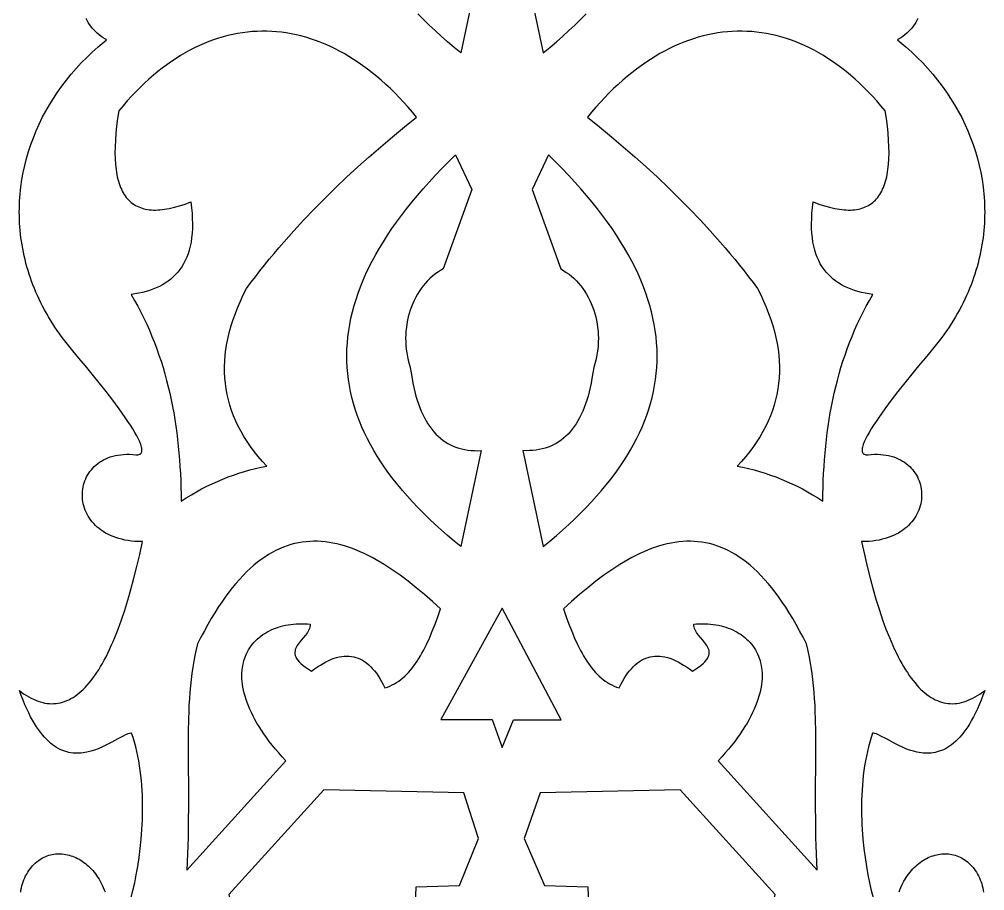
# Model space of a CAD drawing. Extents: x 205 to 285, y -198 to 197.
# Drawn here: x 205.2 to 285.2, y 31.3 to 103.5 of the extents above; entities that cross this region are included whole.
import ezdxf

# ---------------------------------------------------------------- set-up
doc = ezdxf.new("R2010")
doc.units = 0
doc.layers.add('LAYER_1', color=18, linetype='CONTINUOUS')

msp = doc.modelspace()

# ---------------------------------------------------------------- linework, layer by layer
at = {"layer": 'LAYER_1'}
for points in [[(243.462, 108.704), (241.775, 100.739), (241.215, 101.199), (240.672, 101.659), (240.146, 102.121), (239.636, 102.584), (239.143, 103.049), (238.667, 103.514), (238.207, 103.981)], [(246.888, 108.704), (248.576, 100.739), (249.135, 101.199), (249.678, 101.659), (250.205, 102.121), (250.714, 102.584), (251.207, 103.049), (251.684, 103.514), (252.143, 103.981)], [(214.441, 30.73), (214.591, 31.314), (214.735, 31.94), (214.869, 32.604), (214.992, 33.302), (215.103, 34.03), (215.198, 34.783), (215.277, 35.558), (215.337, 36.35), (215.359, 36.752), (215.376, 37.157), (215.388, 37.563), (215.393, 37.972), (215.393, 38.382), (215.386, 38.793), (215.372, 39.204), (215.351, 39.616), (215.324, 40.026), (215.289, 40.435), (215.246, 40.843), (215.196, 41.248), (215.138, 41.651), (215.071, 42.05), (214.996, 42.446), (214.911, 42.837), (214.818, 43.224), (214.716, 43.606), (214.604, 43.981), (214.482, 44.351), (214.41, 44.343), (214.332, 44.328), (214.165, 44.278), (213.981, 44.204), (213.781, 44.11), (213.337, 43.875), (212.84, 43.603), (212.574, 43.462), (212.296, 43.322), (212.009, 43.187), (211.713, 43.061), (211.409, 42.946), (211.097, 42.848), (210.779, 42.769), (210.617, 42.738), (210.455, 42.713), (210.291, 42.695), (210.126, 42.684), (209.96, 42.68), (209.793, 42.684), (209.625, 42.697), (209.457, 42.719), (209.288, 42.75), (209.118, 42.791), (208.949, 42.842), (208.779, 42.904), (208.609, 42.977), (208.438, 43.061), (208.268, 43.158), (208.098, 43.267), (207.929, 43.389), (207.759, 43.524), (207.59, 43.673), (207.422, 43.837), (207.255, 44.015), (207.088, 44.209), (206.922, 44.418), (206.757, 44.643), (206.594, 44.885), (206.431, 45.143), (206.27, 45.42), (206.11, 45.714), (205.952, 46.026), (205.796, 46.357), (205.641, 46.708), (205.488, 47.078), (205.337, 47.468), (205.188, 47.879), (205.385, 47.731), (205.58, 47.593), (205.775, 47.467), (205.969, 47.351), (206.162, 47.247), (206.354, 47.153), (206.545, 47.069), (206.734, 46.997), (206.923, 46.935), (207.111, 46.885), (207.298, 46.845), (207.484, 46.816), (207.669, 46.798), (207.852, 46.79), (208.035, 46.794), (208.217, 46.808), (208.397, 46.833), (208.576, 46.869), (208.754, 46.916), (208.931, 46.973), (209.107, 47.042), (209.282, 47.121), (209.455, 47.211), (209.628, 47.312), (209.799, 47.424), (209.968, 47.546), (210.137, 47.68), (210.304, 47.824), (210.47, 47.979), (210.635, 48.145), (210.799, 48.321), (210.961, 48.509), (211.122, 48.707), (211.281, 48.916), (211.44, 49.136), (211.596, 49.367), (211.752, 49.609), (211.906, 49.861), (212.059, 50.125), (212.21, 50.399), (212.36, 50.684), (212.508, 50.979), (212.655, 51.286), (212.801, 51.603), (212.945, 51.932), (213.087, 52.271), (213.368, 52.981), (213.642, 53.735), (213.91, 54.533), (214.172, 55.373), (214.428, 56.257), (214.676, 57.184), (214.919, 58.155), (215.154, 59.169), (215.377, 60.226), (215.06, 60.231), (214.76, 60.247), (214.47, 60.274), (214.19, 60.311), (213.92, 60.359), (213.661, 60.416), (213.412, 60.482), (213.174, 60.557), (212.945, 60.641), (212.727, 60.733), (212.518, 60.832), (212.32, 60.939), (212.132, 61.053), (211.953, 61.174), (211.785, 61.301), (211.626, 61.434), (211.478, 61.573), (211.339, 61.716), (211.209, 61.865), (211.09, 62.017), (210.98, 62.174), (210.88, 62.335), (210.79, 62.499), (210.709, 62.665), (210.637, 62.835), (210.575, 63.006), (210.522, 63.179), (210.479, 63.354), (210.445, 63.53), (210.421, 63.706), (210.406, 63.883), (210.4, 64.059), (210.403, 64.236), (210.415, 64.411), (210.437, 64.585), (210.467, 64.758), (210.507, 64.928), (210.555, 65.097), (210.613, 65.262), (210.679, 65.425), (210.754, 65.584), (210.839, 65.739), (210.932, 65.89), (211.033, 66.037), (211.144, 66.179), (211.263, 66.315), (211.39, 66.445), (211.527, 66.57), (211.671, 66.688), (211.825, 66.799), (211.987, 66.904), (212.157, 67), (212.335, 67.089), (212.522, 67.169), (212.718, 67.241), (212.921, 67.303), (213.133, 67.357), (213.353, 67.4), (213.581, 67.433), (213.817, 67.456), (214.062, 67.468), (214.314, 67.468), (214.574, 67.457), (214.843, 67.434), (214.933, 67.428), (215.013, 67.431), (215.084, 67.442), (215.145, 67.462), (215.198, 67.489), (215.242, 67.524), (215.277, 67.567), (215.304, 67.618), (215.322, 67.675), (215.333, 67.74), (215.335, 67.812), (215.331, 67.89), (215.318, 67.974), (215.299, 68.065), (215.239, 68.264), (215.154, 68.486), (215.043, 68.728), (214.909, 68.99), (214.754, 69.269), (214.579, 69.564), (214.385, 69.873), (214.175, 70.195), (213.95, 70.528), (213.461, 71.221), (212.931, 71.939), (212.373, 72.668), (211.8, 73.397), (211.224, 74.111), (210.66, 74.798), (210.119, 75.445), (209.615, 76.039), (209.384, 76.314), (209.159, 76.591), (208.941, 76.87), (208.729, 77.15), (208.524, 77.431), (208.325, 77.715), (208.132, 77.999), (207.946, 78.285), (207.766, 78.572), (207.593, 78.861), (207.425, 79.151), (207.264, 79.442), (207.109, 79.734), (206.961, 80.027), (206.818, 80.321), (206.682, 80.616), (206.552, 80.912), (206.427, 81.209), (206.309, 81.507), (206.197, 81.805), (206.091, 82.104), (205.991, 82.404), (205.897, 82.704), (205.808, 83.005), (205.726, 83.306), (205.649, 83.608), (205.579, 83.91), (205.514, 84.212), (205.455, 84.515), (205.401, 84.817), (205.354, 85.12), (205.312, 85.423), (205.275, 85.726), (205.245, 86.029), (205.22, 86.332), (205.2, 86.635), (205.186, 86.937), (205.178, 87.239), (205.175, 87.541), (205.178, 87.843), (205.186, 88.144), (205.2, 88.444), (205.218, 88.744), (205.243, 89.044), (205.272, 89.343), (205.307, 89.641), (205.393, 90.235), (205.5, 90.826), (205.628, 91.413), (205.776, 91.995), (205.944, 92.573), (206.132, 93.146), (206.341, 93.713), (206.569, 94.273), (206.816, 94.828), (207.083, 95.375), (207.368, 95.915), (207.673, 96.448), (207.996, 96.972), (208.337, 97.487), (208.697, 97.993), (209.074, 98.49), (209.469, 98.977), (209.882, 99.453), (210.312, 99.918), (210.759, 100.372), (211.223, 100.815), (211.703, 101.245), (212.2, 101.662), (212.406, 101.825), (212.32, 101.871), (212.132, 101.985), (211.953, 102.106), (211.785, 102.233), (211.626, 102.366), (211.478, 102.504), (211.339, 102.648), (211.209, 102.796), (211.09, 102.949), (210.98, 103.106), (210.88, 103.267), (210.79, 103.43), (210.709, 103.597)], [(279.642, 103.597), (279.561, 103.43), (279.47, 103.267), (279.37, 103.106), (279.26, 102.949), (279.141, 102.796), (279.012, 102.648), (278.873, 102.504), (278.724, 102.366), (278.566, 102.233), (278.397, 102.106), (278.219, 101.985), (278.03, 101.871), (277.944, 101.825), (278.15, 101.662), (278.647, 101.245), (279.128, 100.815), (279.592, 100.372), (280.039, 99.918), (280.468, 99.453), (280.881, 98.977), (281.276, 98.49), (281.654, 97.993), (282.013, 97.487), (282.355, 96.972), (282.678, 96.448), (282.982, 95.915), (283.268, 95.375), (283.534, 94.828), (283.782, 94.273), (284.01, 93.712), (284.218, 93.146), (284.406, 92.573), (284.575, 91.995), (284.723, 91.413), (284.85, 90.826), (284.957, 90.235), (285.043, 89.641), (285.078, 89.343), (285.108, 89.044), (285.132, 88.744), (285.151, 88.444), (285.164, 88.144), (285.173, 87.843), (285.175, 87.541), (285.172, 87.239), (285.164, 86.937), (285.15, 86.635), (285.131, 86.332), (285.106, 86.029), (285.075, 85.726), (285.039, 85.423), (284.997, 85.12), (284.949, 84.817), (284.896, 84.515), (284.837, 84.212), (284.772, 83.91), (284.701, 83.608), (284.625, 83.306), (284.542, 83.005), (284.454, 82.704), (284.36, 82.404), (284.259, 82.104), (284.153, 81.805), (284.041, 81.507), (283.923, 81.209), (283.799, 80.912), (283.669, 80.616), (283.532, 80.321), (283.39, 80.027), (283.241, 79.734), (283.086, 79.442), (282.925, 79.151), (282.758, 78.861), (282.584, 78.572), (282.404, 78.285), (282.218, 77.999), (282.026, 77.715), (281.827, 77.431), (281.621, 77.15), (281.41, 76.87), (281.191, 76.591), (280.967, 76.314), (280.736, 76.039), (280.231, 75.445), (279.69, 74.798), (279.126, 74.111), (278.551, 73.397), (277.978, 72.668), (277.42, 71.939), (276.89, 71.221), (276.401, 70.528), (276.175, 70.195), (275.965, 69.873), (275.772, 69.564), (275.596, 69.269), (275.441, 68.99), (275.307, 68.728), (275.197, 68.486), (275.111, 68.264), (275.051, 68.065), (275.032, 67.974), (275.02, 67.89), (275.015, 67.812), (275.018, 67.74), (275.028, 67.675), (275.047, 67.618), (275.073, 67.567), (275.109, 67.524), (275.152, 67.489), (275.205, 67.462), (275.267, 67.442), (275.337, 67.431), (275.418, 67.428), (275.508, 67.434), (275.776, 67.457), (276.036, 67.468), (276.288, 67.468), (276.533, 67.456), (276.769, 67.433), (276.997, 67.4), (277.217, 67.357), (277.429, 67.303), (277.633, 67.241), (277.828, 67.169), (278.015, 67.089), (278.193, 67), (278.364, 66.904), (278.525, 66.799), (278.679, 66.688), (278.824, 66.57), (278.96, 66.445), (279.088, 66.315), (279.207, 66.179), (279.317, 66.037), (279.419, 65.89), (279.512, 65.739), (279.596, 65.584), (279.671, 65.425), (279.738, 65.262), (279.795, 65.097), (279.844, 64.928), (279.883, 64.758), (279.914, 64.585), (279.935, 64.411), (279.948, 64.236), (279.951, 64.059), (279.945, 63.883), (279.929, 63.706), (279.905, 63.53), (279.871, 63.354), (279.828, 63.179), (279.775, 63.006), (279.713, 62.835), (279.642, 62.665), (279.561, 62.499), (279.47, 62.335), (279.37, 62.174), (279.26, 62.017), (279.141, 61.865), (279.012, 61.716), (278.873, 61.573), (278.724, 61.434), (278.566, 61.301), (278.397, 61.174), (278.219, 61.053), (278.03, 60.939), (277.832, 60.832), (277.624, 60.733), (277.405, 60.641), (277.177, 60.557), (276.938, 60.482), (276.689, 60.416), (276.43, 60.359), (276.161, 60.311), (275.881, 60.274), (275.591, 60.247), (275.29, 60.231), (274.979, 60.226), (275.208, 59.169), (275.443, 58.155), (275.686, 57.184), (275.935, 56.257), (276.19, 55.373), (276.452, 54.533), (276.72, 53.735), (276.994, 52.981), (277.275, 52.271), (277.417, 51.932), (277.561, 51.603), (277.707, 51.286), (277.854, 50.979), (278.002, 50.684), (278.152, 50.399), (278.303, 50.125), (278.456, 49.861), (278.61, 49.609), (278.766, 49.367), (278.922, 49.136), (279.081, 48.916), (279.24, 48.707), (279.401, 48.509), (279.563, 48.321), (279.727, 48.145), (279.892, 47.979), (280.058, 47.824), (280.225, 47.68), (280.394, 47.546), (280.563, 47.424), (280.734, 47.312), (280.907, 47.211), (281.08, 47.121), (281.255, 47.042), (281.431, 46.973), (281.608, 46.916), (281.786, 46.869), (281.965, 46.833), (282.146, 46.808), (282.327, 46.794), (282.51, 46.79), (282.693, 46.798), (282.878, 46.816), (283.064, 46.845), (283.251, 46.885), (283.439, 46.935), (283.628, 46.997), (283.818, 47.069), (284.008, 47.153), (284.2, 47.247), (284.393, 47.351), (284.587, 47.467), (284.782, 47.593), (284.977, 47.731), (285.174, 47.879), (285.025, 47.468), (284.874, 47.078), (284.721, 46.708), (284.567, 46.357), (284.41, 46.026), (284.252, 45.714), (284.092, 45.42), (283.931, 45.143), (283.769, 44.885), (283.605, 44.643), (283.44, 44.418), (283.274, 44.209), (283.107, 44.015), (282.94, 43.837), (282.772, 43.673), (282.603, 43.524), (282.434, 43.389), (282.264, 43.267), (282.094, 43.158), (281.924, 43.061), (281.754, 42.977), (281.583, 42.904), (281.413, 42.842), (281.244, 42.791), (281.074, 42.75), (280.905, 42.719), (280.737, 42.697), (280.569, 42.684), (280.402, 42.68), (280.236, 42.684), (280.071, 42.695), (279.908, 42.713), (279.745, 42.738), (279.584, 42.769), (279.265, 42.848), (278.953, 42.946), (278.649, 43.061), (278.353, 43.187), (278.066, 43.322), (277.788, 43.462), (277.522, 43.603), (277.025, 43.875), (276.581, 44.11), (276.381, 44.204), (276.197, 44.278), (276.03, 44.328), (275.952, 44.343), (275.88, 44.351), (275.758, 43.981), (275.646, 43.606), (275.544, 43.224), (275.451, 42.837), (275.367, 42.446), (275.291, 42.05), (275.224, 41.651), (275.166, 41.248), (275.116, 40.843), (275.073, 40.435), (275.038, 40.026), (275.011, 39.616), (274.99, 39.204), (274.976, 38.793), (274.969, 38.382), (274.969, 37.972), (274.974, 37.563), (274.986, 37.157), (275.003, 36.752), (275.025, 36.35), (275.085, 35.558), (275.164, 34.783), (275.26, 34.03), (275.37, 33.302), (275.493, 32.604), (275.627, 31.94), (275.771, 31.314), (275.921, 30.73)], [(205.29, 31.171), (205.314, 31.341), (205.346, 31.511), (205.385, 31.68), (205.432, 31.847), (205.487, 32.014), (205.55, 32.18), (205.621, 32.345), (205.701, 32.508), (205.787, 32.666), (205.877, 32.817), (205.972, 32.961), (206.07, 33.097), (206.172, 33.227), (206.278, 33.349), (206.387, 33.463), (206.499, 33.571), (206.615, 33.671), (206.733, 33.764), (206.854, 33.851), (206.978, 33.93), (207.104, 34.002), (207.232, 34.067), (207.362, 34.125), (207.494, 34.177), (207.628, 34.221), (207.763, 34.259), (207.9, 34.29), (208.038, 34.314), (208.177, 34.331), (208.316, 34.342), (208.457, 34.346), (208.598, 34.343), (208.739, 34.334), (208.88, 34.319), (209.022, 34.296), (209.163, 34.268), (209.304, 34.233), (209.444, 34.191), (209.583, 34.143), (209.722, 34.089), (209.86, 34.029), (209.996, 33.962), (210.132, 33.889), (210.265, 33.81), (210.397, 33.725), (210.527, 33.634), (210.655, 33.536), (210.78, 33.433), (210.904, 33.323), (211.024, 33.208), (211.142, 33.087), (211.257, 32.959), (211.369, 32.826), (211.478, 32.687), (211.583, 32.543), (211.685, 32.392), (211.783, 32.236), (211.876, 32.074), (211.966, 31.907), (212.052, 31.734), (212.133, 31.555), (212.209, 31.371), (212.281, 31.181)], [(278.081, 31.181), (278.153, 31.371), (278.229, 31.555), (278.31, 31.734), (278.396, 31.907), (278.486, 32.074), (278.58, 32.236), (278.677, 32.392), (278.779, 32.543), (278.884, 32.687), (278.993, 32.826), (279.105, 32.959), (279.22, 33.087), (279.338, 33.208), (279.458, 33.323), (279.582, 33.433), (279.707, 33.536), (279.835, 33.634), (279.965, 33.725), (280.097, 33.81), (280.231, 33.889), (280.366, 33.962), (280.502, 34.029), (280.64, 34.089), (280.779, 34.143), (280.918, 34.191), (281.059, 34.233), (281.199, 34.268), (281.341, 34.296), (281.482, 34.319), (281.623, 34.334), (281.765, 34.343), (281.905, 34.346), (282.046, 34.342), (282.186, 34.331), (282.324, 34.314), (282.462, 34.29), (282.599, 34.259), (282.734, 34.221), (282.868, 34.177), (283, 34.125), (283.13, 34.067), (283.259, 34.002), (283.385, 33.93), (283.508, 33.851), (283.629, 33.764), (283.747, 33.671), (283.863, 33.571), (283.975, 33.463), (284.084, 33.349), (284.19, 33.227), (284.292, 33.097), (284.39, 32.961), (284.485, 32.817), (284.575, 32.666), (284.661, 32.508), (284.741, 32.345), (284.812, 32.18), (284.875, 32.014), (284.93, 31.847), (284.977, 31.68), (285.016, 31.511), (285.048, 31.341), (285.072, 31.171)]]:
    msp.add_lwpolyline(points, dxfattribs=at)
for points in [[(213.423, 95.941), (213.323, 95.293), (213.242, 94.672), (213.179, 94.077), (213.135, 93.509), (213.109, 92.967), (213.102, 92.452), (213.113, 91.964), (213.142, 91.502), (213.19, 91.067), (213.221, 90.859), (213.256, 90.658), (213.296, 90.464), (213.341, 90.276), (213.39, 90.095), (213.444, 89.92), (213.503, 89.753), (213.566, 89.591), (213.634, 89.437), (213.706, 89.289), (213.783, 89.148), (213.865, 89.013), (213.951, 88.885), (214.042, 88.764), (214.138, 88.649), (214.238, 88.541), (214.342, 88.439), (214.452, 88.345), (214.566, 88.257), (214.684, 88.175), (214.807, 88.1), (214.935, 88.032), (215.068, 87.97), (215.205, 87.915), (215.346, 87.867), (215.492, 87.825), (215.643, 87.79), (215.799, 87.762), (215.959, 87.74), (216.123, 87.725), (216.293, 87.716), (216.467, 87.715), (216.645, 87.719), (216.828, 87.731), (217.016, 87.749), (217.208, 87.774), (217.607, 87.843), (218.024, 87.939), (218.46, 88.061), (218.913, 88.21), (219.386, 88.386), (219.444, 87.907), (219.486, 87.447), (219.512, 87.006), (219.521, 86.582), (219.515, 86.176), (219.493, 85.788), (219.456, 85.416), (219.404, 85.061), (219.337, 84.722), (219.256, 84.4), (219.162, 84.093), (219.053, 83.801), (218.931, 83.525), (218.795, 83.263), (218.647, 83.016), (218.487, 82.783), (218.313, 82.563), (218.128, 82.357), (217.931, 82.165), (217.723, 81.985), (217.504, 81.817), (217.273, 81.662), (217.033, 81.518), (216.781, 81.386), (216.52, 81.265), (216.249, 81.155), (215.969, 81.056), (215.679, 80.967), (215.381, 80.887), (215.074, 80.818), (214.759, 80.757), (214.436, 80.706), (214.718, 80.222), (214.989, 79.734), (215.248, 79.242), (215.495, 78.746), (215.731, 78.247), (215.956, 77.743), (216.17, 77.237), (216.373, 76.726), (216.567, 76.212), (216.749, 75.695), (216.922, 75.174), (217.085, 74.65), (217.238, 74.123), (217.382, 73.592), (217.517, 73.059), (217.643, 72.522), (217.76, 71.983), (217.868, 71.44), (217.968, 70.895), (218.06, 70.347), (218.144, 69.796), (218.22, 69.243), (218.288, 68.687), (218.349, 68.129), (218.403, 67.568), (218.45, 67.005), (218.491, 66.44), (218.525, 65.873), (218.552, 65.303), (218.573, 64.731), (218.589, 64.158), (218.599, 63.582), (219.015, 63.852), (219.435, 64.11), (219.859, 64.356), (220.286, 64.59), (220.717, 64.812), (221.151, 65.023), (221.589, 65.221), (222.03, 65.408), (222.475, 65.583), (222.923, 65.747), (223.375, 65.898), (223.83, 66.038), (224.289, 66.166), (224.751, 66.282), (225.217, 66.386), (225.686, 66.479), (225.32, 66.878), (224.974, 67.281), (224.649, 67.688), (224.343, 68.1), (224.058, 68.515), (223.793, 68.934), (223.548, 69.357), (223.324, 69.784), (223.119, 70.214), (222.935, 70.649), (222.771, 71.088), (222.627, 71.53), (222.504, 71.977), (222.401, 72.428), (222.318, 72.882), (222.255, 73.34), (222.212, 73.803), (222.19, 74.269), (222.188, 74.739), (222.206, 75.213), (222.244, 75.691), (222.302, 76.173), (222.381, 76.659), (222.48, 77.149), (222.599, 77.643), (222.738, 78.14), (222.898, 78.642), (223.078, 79.148), (223.277, 79.657), (223.498, 80.17), (223.738, 80.688), (223.999, 81.209), (224.367, 81.701), (224.741, 82.19), (225.12, 82.675), (225.504, 83.156), (225.893, 83.635), (226.287, 84.11), (226.686, 84.581), (227.089, 85.05), (227.498, 85.515), (227.911, 85.977), (228.752, 86.891), (229.611, 87.793), (230.488, 88.683), (231.382, 89.561), (232.294, 90.428), (233.222, 91.284), (234.167, 92.128), (235.128, 92.962), (236.104, 93.785), (237.096, 94.598), (238.102, 95.402), (237.746, 95.831), (237.387, 96.248), (237.025, 96.651), (236.66, 97.041), (236.293, 97.417), (235.922, 97.78), (235.549, 98.13), (235.173, 98.467), (234.796, 98.79), (234.415, 99.1), (234.033, 99.396), (233.648, 99.679), (233.262, 99.949), (232.873, 100.206), (232.483, 100.449), (232.091, 100.678), (231.698, 100.895), (231.303, 101.098), (230.907, 101.288), (230.51, 101.464), (230.111, 101.627), (229.712, 101.776), (229.311, 101.912), (228.91, 102.035), (228.508, 102.145), (228.106, 102.241), (227.703, 102.323), (227.299, 102.393), (226.896, 102.448), (226.492, 102.491), (226.088, 102.52), (225.684, 102.536), (225.281, 102.538), (224.877, 102.527), (224.474, 102.502), (224.072, 102.464), (223.67, 102.413), (223.268, 102.348), (222.868, 102.27), (222.468, 102.178), (222.07, 102.073), (221.672, 101.954), (221.276, 101.822), (220.881, 101.677), (220.487, 101.518), (220.095, 101.346), (219.705, 101.16), (219.316, 100.961), (218.929, 100.748), (218.545, 100.522), (218.162, 100.282), (217.781, 100.029), (217.403, 99.763), (217.027, 99.483), (216.654, 99.189), (216.283, 98.882), (215.915, 98.562), (215.55, 98.228), (215.187, 97.88), (214.828, 97.519), (214.472, 97.145), (214.119, 96.757), (213.769, 96.356)], [(264.664, 66.479), (265.134, 66.386), (265.599, 66.282), (266.062, 66.166), (266.521, 66.038), (266.976, 65.898), (267.428, 65.747), (267.876, 65.583), (268.321, 65.408), (268.762, 65.221), (269.2, 65.023), (269.634, 64.812), (270.064, 64.59), (270.492, 64.356), (270.915, 64.11), (271.335, 63.852), (271.752, 63.582), (271.762, 64.158), (271.777, 64.731), (271.798, 65.303), (271.826, 65.873), (271.86, 66.44), (271.9, 67.005), (271.947, 67.568), (272.001, 68.129), (272.062, 68.687), (272.131, 69.243), (272.207, 69.796), (272.291, 70.347), (272.383, 70.895), (272.482, 71.44), (272.591, 71.983), (272.708, 72.522), (272.833, 73.059), (272.968, 73.592), (273.112, 74.123), (273.265, 74.65), (273.428, 75.174), (273.601, 75.695), (273.784, 76.212), (273.977, 76.726), (274.18, 77.237), (274.395, 77.743), (274.62, 78.247), (274.856, 78.746), (275.103, 79.242), (275.362, 79.734), (275.632, 80.222), (275.914, 80.706), (275.591, 80.757), (275.276, 80.818), (274.969, 80.887), (274.671, 80.967), (274.381, 81.056), (274.101, 81.155), (273.83, 81.265), (273.569, 81.386), (273.318, 81.518), (273.077, 81.662), (272.847, 81.817), (272.627, 81.985), (272.419, 82.165), (272.222, 82.357), (272.037, 82.563), (271.864, 82.783), (271.703, 83.016), (271.555, 83.263), (271.419, 83.525), (271.297, 83.801), (271.189, 84.093), (271.094, 84.4), (271.013, 84.722), (270.946, 85.061), (270.894, 85.416), (270.857, 85.788), (270.836, 86.176), (270.829, 86.582), (270.839, 87.006), (270.864, 87.447), (270.906, 87.907), (270.964, 88.386), (271.437, 88.21), (271.891, 88.061), (272.326, 87.939), (272.743, 87.843), (273.142, 87.774), (273.334, 87.749), (273.522, 87.731), (273.705, 87.719), (273.884, 87.715), (274.058, 87.716), (274.227, 87.725), (274.392, 87.74), (274.552, 87.762), (274.707, 87.79), (274.858, 87.825), (275.004, 87.867), (275.146, 87.915), (275.283, 87.97), (275.415, 88.032), (275.543, 88.1), (275.666, 88.175), (275.785, 88.257), (275.899, 88.345), (276.008, 88.439), (276.113, 88.541), (276.213, 88.649), (276.308, 88.764), (276.399, 88.885), (276.485, 89.013), (276.567, 89.148), (276.644, 89.289), (276.716, 89.437), (276.784, 89.591), (276.847, 89.753), (276.906, 89.92), (276.96, 90.095), (277.009, 90.276), (277.054, 90.464), (277.094, 90.658), (277.13, 90.859), (277.16, 91.067), (277.208, 91.502), (277.238, 91.964), (277.249, 92.452), (277.241, 92.967), (277.215, 93.509), (277.171, 94.077), (277.108, 94.672), (277.027, 95.293), (276.927, 95.941), (276.581, 96.356), (276.232, 96.757), (275.879, 97.145), (275.522, 97.519), (275.163, 97.88), (274.801, 98.228), (274.435, 98.562), (274.067, 98.882), (273.697, 99.189), (273.323, 99.483), (272.947, 99.763), (272.569, 100.029), (272.189, 100.282), (271.806, 100.522), (271.421, 100.748), (271.034, 100.961), (270.646, 101.16), (270.255, 101.346), (269.863, 101.518), (269.47, 101.677), (269.075, 101.822), (268.678, 101.954), (268.281, 102.073), (267.882, 102.178), (267.483, 102.27), (267.082, 102.348), (266.681, 102.413), (266.279, 102.464), (265.876, 102.502), (265.473, 102.527), (265.07, 102.538), (264.666, 102.536), (264.262, 102.52), (263.858, 102.491), (263.455, 102.448), (263.051, 102.393), (262.648, 102.323), (262.245, 102.241), (261.842, 102.145), (261.44, 102.035), (261.039, 101.912), (260.639, 101.776), (260.239, 101.627), (259.841, 101.464), (259.443, 101.288), (259.047, 101.098), (258.652, 100.895), (258.259, 100.678), (257.867, 100.449), (257.477, 100.206), (257.089, 99.949), (256.702, 99.679), (256.318, 99.396), (255.935, 99.1), (255.555, 98.79), (255.177, 98.467), (254.801, 98.13), (254.428, 97.78), (254.058, 97.417), (253.69, 97.041), (253.325, 96.651), (252.963, 96.248), (252.604, 95.831), (252.249, 95.402), (253.255, 94.598), (254.246, 93.785), (255.222, 92.962), (256.183, 92.128), (257.128, 91.284), (258.057, 90.428), (258.968, 89.561), (259.863, 88.683), (260.74, 87.793), (261.599, 86.891), (262.439, 85.977), (262.853, 85.515), (263.261, 85.05), (263.665, 84.581), (264.064, 84.11), (264.458, 83.635), (264.846, 83.156), (265.23, 82.675), (265.609, 82.19), (265.983, 81.701), (266.352, 81.209), (266.612, 80.688), (266.853, 80.17), (267.073, 79.657), (267.273, 79.148), (267.453, 78.642), (267.612, 78.14), (267.751, 77.643), (267.87, 77.149), (267.969, 76.659), (268.048, 76.173), (268.106, 75.691), (268.145, 75.213), (268.163, 74.739), (268.161, 74.269), (268.138, 73.803), (268.096, 73.34), (268.033, 72.882), (267.95, 72.428), (267.846, 71.977), (267.723, 71.53), (267.579, 71.088), (267.415, 70.649), (267.231, 70.214), (267.027, 69.784), (266.802, 69.357), (266.557, 68.934), (266.292, 68.515), (266.007, 68.1), (265.702, 67.688), (265.376, 67.281), (265.03, 66.878)], [(240.312, 82.831), (240.074, 82.696), (239.844, 82.549), (239.623, 82.389), (239.41, 82.218), (239.205, 82.035), (239.01, 81.841), (238.824, 81.638), (238.646, 81.424), (238.478, 81.201), (238.32, 80.969), (238.171, 80.73), (238.032, 80.482), (237.903, 80.227), (237.784, 79.965), (237.675, 79.697), (237.577, 79.423), (237.489, 79.144), (237.413, 78.86), (237.347, 78.571), (237.292, 78.279), (237.249, 77.983), (237.217, 77.685), (237.197, 77.384), (237.189, 77.082), (237.193, 76.778), (237.209, 76.473), (237.237, 76.168), (237.277, 75.863), (237.331, 75.558), (237.397, 75.255), (237.476, 74.953), (237.568, 74.654), (237.65, 74.206), (237.724, 73.746), (237.795, 73.363), (237.872, 72.993), (237.957, 72.636), (238.048, 72.291), (238.146, 71.959), (238.252, 71.64), (238.364, 71.333), (238.484, 71.039), (238.61, 70.758), (238.744, 70.489), (238.885, 70.233), (239.032, 69.989), (239.187, 69.758), (239.349, 69.54), (239.517, 69.334), (239.693, 69.141), (239.876, 68.961), (240.066, 68.793), (240.263, 68.638), (240.467, 68.496), (240.678, 68.366), (240.896, 68.249), (241.121, 68.144), (241.353, 68.052), (241.592, 67.973), (241.838, 67.907), (242.091, 67.853), (242.351, 67.811), (242.618, 67.783), (242.893, 67.767), (243.174, 67.763), (243.462, 67.772), (241.775, 59.808), (241.215, 60.267), (240.672, 60.728), (240.146, 61.19), (239.636, 61.653), (239.143, 62.117), (238.667, 62.582), (238.207, 63.049), (237.765, 63.517), (237.339, 63.987), (236.931, 64.457), (236.539, 64.929), (236.164, 65.403), (235.807, 65.877), (235.466, 66.353), (235.143, 66.831), (234.837, 67.31), (234.548, 67.79), (234.277, 68.272), (234.023, 68.755), (233.787, 69.24), (233.567, 69.726), (233.366, 70.213), (233.182, 70.703), (233.015, 71.193), (232.866, 71.686), (232.735, 72.18), (232.622, 72.675), (232.526, 73.172), (232.449, 73.671), (232.389, 74.171), (232.347, 74.674), (232.323, 75.177), (232.317, 75.683), (232.329, 76.19), (232.359, 76.699), (232.408, 77.21), (232.474, 77.722), (232.559, 78.236), (232.662, 78.752), (232.784, 79.27), (232.924, 79.79), (233.082, 80.311), (233.259, 80.835), (233.454, 81.36), (233.668, 81.887), (233.901, 82.416), (234.152, 82.947), (234.422, 83.48), (234.711, 84.015), (235.018, 84.552), (235.345, 85.091), (235.69, 85.632), (236.054, 86.176), (236.437, 86.721), (236.84, 87.268), (237.261, 87.817), (237.701, 88.369), (238.161, 88.922), (238.64, 89.478), (239.138, 90.036), (239.656, 90.596), (240.192, 91.158), (240.749, 91.722), (241.324, 92.289), (242.675, 89.427)], [(250.039, 82.831), (250.276, 82.696), (250.506, 82.549), (250.728, 82.389), (250.941, 82.218), (251.145, 82.035), (251.34, 81.841), (251.527, 81.638), (251.704, 81.424), (251.872, 81.201), (252.031, 80.969), (252.18, 80.73), (252.319, 80.482), (252.448, 80.227), (252.567, 79.965), (252.675, 79.697), (252.774, 79.423), (252.861, 79.144), (252.938, 78.86), (253.003, 78.571), (253.058, 78.279), (253.101, 77.983), (253.133, 77.685), (253.153, 77.384), (253.161, 77.082), (253.158, 76.778), (253.142, 76.473), (253.114, 76.168), (253.073, 75.863), (253.02, 75.558), (252.954, 75.255), (252.875, 74.953), (252.782, 74.654), (252.7, 74.206), (252.626, 73.746), (252.556, 73.363), (252.478, 72.993), (252.394, 72.636), (252.303, 72.291), (252.204, 71.959), (252.099, 71.64), (251.986, 71.333), (251.867, 71.039), (251.74, 70.758), (251.606, 70.489), (251.466, 70.233), (251.318, 69.989), (251.163, 69.758), (251.002, 69.54), (250.833, 69.334), (250.657, 69.141), (250.474, 68.961), (250.285, 68.793), (250.088, 68.638), (249.884, 68.496), (249.673, 68.366), (249.455, 68.249), (249.23, 68.144), (248.998, 68.052), (248.759, 67.973), (248.513, 67.907), (248.259, 67.853), (247.999, 67.811), (247.732, 67.783), (247.458, 67.767), (247.177, 67.763), (246.888, 67.772), (248.576, 59.808), (249.135, 60.267), (249.678, 60.728), (250.205, 61.19), (250.714, 61.653), (251.207, 62.117), (251.684, 62.582), (252.143, 63.049), (252.586, 63.517), (253.011, 63.987), (253.42, 64.457), (253.811, 64.929), (254.186, 65.403), (254.544, 65.877), (254.884, 66.353), (255.207, 66.831), (255.513, 67.31), (255.802, 67.79), (256.073, 68.272), (256.327, 68.755), (256.564, 69.24), (256.783, 69.726), (256.985, 70.213), (257.169, 70.703), (257.335, 71.193), (257.484, 71.686), (257.615, 72.18), (257.728, 72.675), (257.824, 73.172), (257.902, 73.671), (257.962, 74.171), (258.004, 74.674), (258.027, 75.177), (258.033, 75.683), (258.021, 76.19), (257.991, 76.699), (257.943, 77.21), (257.876, 77.722), (257.791, 78.236), (257.688, 78.752), (257.567, 79.27), (257.427, 79.79), (257.268, 80.311), (257.091, 80.835), (256.896, 81.36), (256.682, 81.887), (256.45, 82.416), (256.198, 82.947), (255.928, 83.48), (255.64, 84.015), (255.332, 84.552), (255.006, 85.091), (254.661, 85.632), (254.296, 86.176), (253.913, 86.721), (253.511, 87.268), (253.09, 87.817), (252.649, 88.369), (252.189, 88.922), (251.71, 89.478), (251.212, 90.036), (250.695, 90.596), (250.158, 91.158), (249.602, 91.722), (249.026, 92.289), (247.676, 89.427)], [(219.949, 51.747), (219.829, 51.274), (219.722, 50.793), (219.627, 50.303), (219.543, 49.806), (219.469, 49.301), (219.406, 48.788), (219.351, 48.267), (219.304, 47.739), (219.266, 47.203), (219.235, 46.66), (219.21, 46.109), (219.191, 45.551), (219.168, 44.414), (219.161, 43.248), (219.187, 38.317), (219.181, 37.021), (219.159, 35.7), (219.141, 35.03), (219.117, 34.355), (219.086, 33.674), (219.049, 32.987), (227.261, 42.053), (226.958, 42.382), (226.669, 42.708), (226.395, 43.031), (226.135, 43.35), (225.889, 43.666), (225.657, 43.977), (225.438, 44.285), (225.233, 44.589), (225.041, 44.889), (224.863, 45.186), (224.697, 45.478), (224.544, 45.766), (224.404, 46.049), (224.275, 46.329), (224.159, 46.604), (224.055, 46.875), (223.963, 47.141), (223.882, 47.403), (223.813, 47.66), (223.754, 47.913), (223.707, 48.16), (223.67, 48.403), (223.644, 48.642), (223.628, 48.875), (223.623, 49.103), (223.628, 49.326), (223.642, 49.544), (223.666, 49.757), (223.699, 49.964), (223.742, 50.166), (223.793, 50.363), (223.854, 50.555), (223.923, 50.74), (224, 50.92), (224.086, 51.095), (224.179, 51.264), (224.281, 51.427), (224.39, 51.584), (224.507, 51.735), (224.631, 51.88), (224.762, 52.019), (224.9, 52.152), (225.045, 52.278), (225.196, 52.399), (225.354, 52.513), (225.517, 52.62), (225.687, 52.721), (225.862, 52.816), (226.043, 52.904), (226.229, 52.985), (226.42, 53.06), (226.616, 53.128), (226.817, 53.188), (227.023, 53.242), (227.233, 53.289), (227.447, 53.329), (227.665, 53.362), (227.887, 53.387), (228.112, 53.405), (228.341, 53.416), (228.573, 53.419), (228.808, 53.415), (229.046, 53.403), (229.286, 53.384), (229.281, 53.263), (229.26, 53.145), (229.224, 53.03), (229.176, 52.917), (229.116, 52.805), (229.047, 52.695), (228.887, 52.479), (228.528, 52.053), (228.354, 51.839), (228.275, 51.731), (228.204, 51.621), (228.141, 51.51), (228.088, 51.398), (228.048, 51.283), (228.022, 51.166), (228.011, 51.046), (228.018, 50.924), (228.043, 50.798), (228.089, 50.669), (228.158, 50.537), (228.25, 50.4), (228.368, 50.259), (228.513, 50.114), (228.687, 49.963), (228.891, 49.808), (229.128, 49.647), (229.399, 49.481), (229.643, 49.667), (229.884, 49.837), (230.121, 49.993), (230.355, 50.134), (230.585, 50.261), (230.812, 50.372), (231.035, 50.469), (231.255, 50.551), (231.471, 50.619), (231.684, 50.671), (231.893, 50.709), (232.099, 50.732), (232.301, 50.74), (232.5, 50.734), (232.695, 50.713), (232.887, 50.677), (233.075, 50.626), (233.259, 50.561), (233.44, 50.481), (233.618, 50.386), (233.792, 50.276), (233.962, 50.152), (234.129, 50.012), (234.293, 49.859), (234.453, 49.69), (234.609, 49.506), (234.762, 49.308), (234.912, 49.095), (235.058, 48.868), (235.2, 48.625), (235.339, 48.368), (235.474, 48.096), (235.679, 48.169), (235.878, 48.25), (236.071, 48.341), (236.258, 48.441), (236.44, 48.55), (236.617, 48.667), (236.789, 48.794), (236.956, 48.929), (237.119, 49.073), (237.277, 49.225), (237.431, 49.387), (237.582, 49.556), (237.728, 49.734), (237.871, 49.921), (238.011, 50.116), (238.148, 50.319), (238.281, 50.53), (238.413, 50.75), (238.541, 50.977), (238.668, 51.213), (238.915, 51.708), (239.155, 52.234), (239.391, 52.791), (239.624, 53.379), (239.855, 53.996), (240.087, 54.643), (239.413, 55.257), (238.74, 55.845), (238.069, 56.405), (237.734, 56.674), (237.4, 56.935), (237.066, 57.188), (236.733, 57.433), (236.401, 57.67), (236.068, 57.898), (235.737, 58.117), (235.406, 58.326), (235.076, 58.527), (234.746, 58.717), (234.417, 58.898), (234.088, 59.069), (233.761, 59.229), (233.434, 59.378), (233.107, 59.517), (232.781, 59.644), (232.456, 59.761), (232.132, 59.865), (231.809, 59.958), (231.486, 60.038), (231.164, 60.107), (230.843, 60.162), (230.523, 60.205), (230.203, 60.235), (229.885, 60.252), (229.567, 60.255), (229.25, 60.244), (228.934, 60.219), (228.619, 60.18), (228.305, 60.126), (227.992, 60.058), (227.68, 59.974), (227.368, 59.876), (227.058, 59.762), (226.749, 59.632), (226.441, 59.486), (226.133, 59.324), (225.827, 59.145), (225.522, 58.95), (225.218, 58.738), (224.915, 58.509), (224.613, 58.262), (224.313, 57.998), (224.013, 57.715), (223.715, 57.415), (223.418, 57.096), (223.122, 56.759), (222.827, 56.402), (222.533, 56.027), (222.241, 55.632), (221.95, 55.218), (221.66, 54.783), (221.371, 54.329), (221.084, 53.854), (220.798, 53.359), (220.514, 52.843), (220.23, 52.306)], [(263.089, 42.053), (271.302, 32.987), (271.264, 33.674), (271.234, 34.355), (271.21, 35.03), (271.192, 35.7), (271.17, 37.021), (271.164, 38.317), (271.189, 43.248), (271.182, 44.414), (271.159, 45.551), (271.14, 46.109), (271.115, 46.66), (271.084, 47.203), (271.046, 47.739), (270.999, 48.267), (270.945, 48.788), (270.881, 49.301), (270.807, 49.806), (270.723, 50.303), (270.628, 50.793), (270.521, 51.274), (270.402, 51.747), (270.12, 52.306), (269.837, 52.843), (269.552, 53.359), (269.266, 53.854), (268.979, 54.329), (268.69, 54.783), (268.4, 55.218), (268.109, 55.632), (267.817, 56.027), (267.523, 56.402), (267.229, 56.759), (266.933, 57.096), (266.636, 57.415), (266.337, 57.715), (266.038, 57.998), (265.737, 58.262), (265.435, 58.509), (265.132, 58.738), (264.828, 58.95), (264.523, 59.145), (264.217, 59.324), (263.91, 59.486), (263.602, 59.632), (263.292, 59.762), (262.982, 59.876), (262.671, 59.974), (262.359, 60.058), (262.045, 60.126), (261.731, 60.18), (261.416, 60.219), (261.1, 60.244), (260.783, 60.255), (260.466, 60.252), (260.147, 60.235), (259.828, 60.205), (259.507, 60.162), (259.186, 60.107), (258.864, 60.038), (258.542, 59.958), (258.218, 59.865), (257.894, 59.761), (257.569, 59.644), (257.243, 59.517), (256.917, 59.378), (256.59, 59.229), (256.262, 59.069), (255.934, 58.898), (255.604, 58.717), (255.275, 58.527), (254.944, 58.326), (254.613, 58.117), (254.282, 57.898), (253.95, 57.67), (253.617, 57.433), (253.284, 57.188), (252.95, 56.935), (252.616, 56.674), (252.281, 56.405), (251.61, 55.845), (250.938, 55.257), (250.263, 54.643), (250.495, 53.996), (250.726, 53.379), (250.959, 52.791), (251.195, 52.234), (251.435, 51.708), (251.683, 51.213), (251.809, 50.977), (251.938, 50.75), (252.069, 50.53), (252.203, 50.319), (252.339, 50.116), (252.479, 49.921), (252.622, 49.734), (252.769, 49.556), (252.919, 49.387), (253.073, 49.225), (253.232, 49.073), (253.394, 48.929), (253.561, 48.794), (253.733, 48.667), (253.91, 48.55), (254.092, 48.441), (254.28, 48.341), (254.473, 48.25), (254.671, 48.169), (254.876, 48.096), (255.012, 48.368), (255.15, 48.625), (255.293, 48.868), (255.439, 49.095), (255.588, 49.308), (255.741, 49.506), (255.897, 49.69), (256.057, 49.859), (256.221, 50.012), (256.388, 50.152), (256.558, 50.276), (256.732, 50.386), (256.91, 50.481), (257.091, 50.561), (257.276, 50.626), (257.464, 50.677), (257.655, 50.713), (257.85, 50.734), (258.049, 50.74), (258.251, 50.732), (258.457, 50.709), (258.666, 50.671), (258.879, 50.619), (259.095, 50.551), (259.315, 50.469), (259.538, 50.372), (259.765, 50.261), (259.995, 50.134), (260.229, 49.993), (260.466, 49.837), (260.707, 49.667), (260.951, 49.481), (261.222, 49.647), (261.459, 49.808), (261.664, 49.963), (261.838, 50.114), (261.983, 50.259), (262.101, 50.4), (262.193, 50.537), (262.261, 50.669), (262.307, 50.798), (262.333, 50.924), (262.339, 51.046), (262.329, 51.166), (262.302, 51.283), (262.262, 51.398), (262.21, 51.51), (262.147, 51.621), (262.075, 51.731), (261.996, 51.839), (261.823, 52.053), (261.463, 52.479), (261.303, 52.695), (261.234, 52.805), (261.174, 52.917), (261.126, 53.03), (261.09, 53.145), (261.069, 53.263), (261.064, 53.384), (261.304, 53.403), (261.542, 53.415), (261.777, 53.419), (262.009, 53.416), (262.238, 53.405), (262.464, 53.387), (262.685, 53.362), (262.903, 53.329), (263.117, 53.289), (263.327, 53.242), (263.533, 53.188), (263.734, 53.128), (263.93, 53.06), (264.121, 52.985), (264.307, 52.904), (264.488, 52.816), (264.664, 52.721), (264.833, 52.62), (264.997, 52.513), (265.154, 52.399), (265.305, 52.278), (265.45, 52.152), (265.588, 52.019), (265.719, 51.88), (265.843, 51.735), (265.96, 51.584), (266.069, 51.427), (266.171, 51.264), (266.265, 51.095), (266.35, 50.92), (266.428, 50.74), (266.497, 50.555), (266.557, 50.363), (266.609, 50.166), (266.651, 49.964), (266.685, 49.757), (266.709, 49.544), (266.723, 49.326), (266.727, 49.103), (266.722, 48.875), (266.706, 48.642), (266.68, 48.403), (266.644, 48.16), (266.596, 47.913), (266.538, 47.66), (266.468, 47.403), (266.387, 47.141), (266.295, 46.875), (266.191, 46.604), (266.075, 46.329), (265.947, 46.049), (265.806, 45.766), (265.653, 45.478), (265.488, 45.186), (265.309, 44.889), (265.117, 44.589), (264.912, 44.285), (264.694, 43.977), (264.462, 43.666), (264.216, 43.35), (263.955, 43.031), (263.681, 42.708), (263.392, 42.382)], [(240.112, 45.477), (244.356, 45.487), (245.182, 43.154), (246.139, 45.453), (250.071, 45.453), (245.182, 54.713)], [(241.662, 31.728), (243.219, 35.625), (242, 39.409), (230.412, 39.66), (222.536, 30.973), (223.436, 26.944), (227.036, 25.055), (229.624, 27.825), (237.612, 19.893), (238.062, 31.602)], [(247.012, 35.625), (248.688, 31.728), (252.288, 31.602), (252.739, 19.893), (260.726, 27.825), (263.314, 25.055), (266.914, 26.944), (267.814, 30.973), (259.939, 39.66), (248.351, 39.409)]]:
    msp.add_lwpolyline(points, close=True, dxfattribs=at)

doc.saveas('drawing.dxf')
